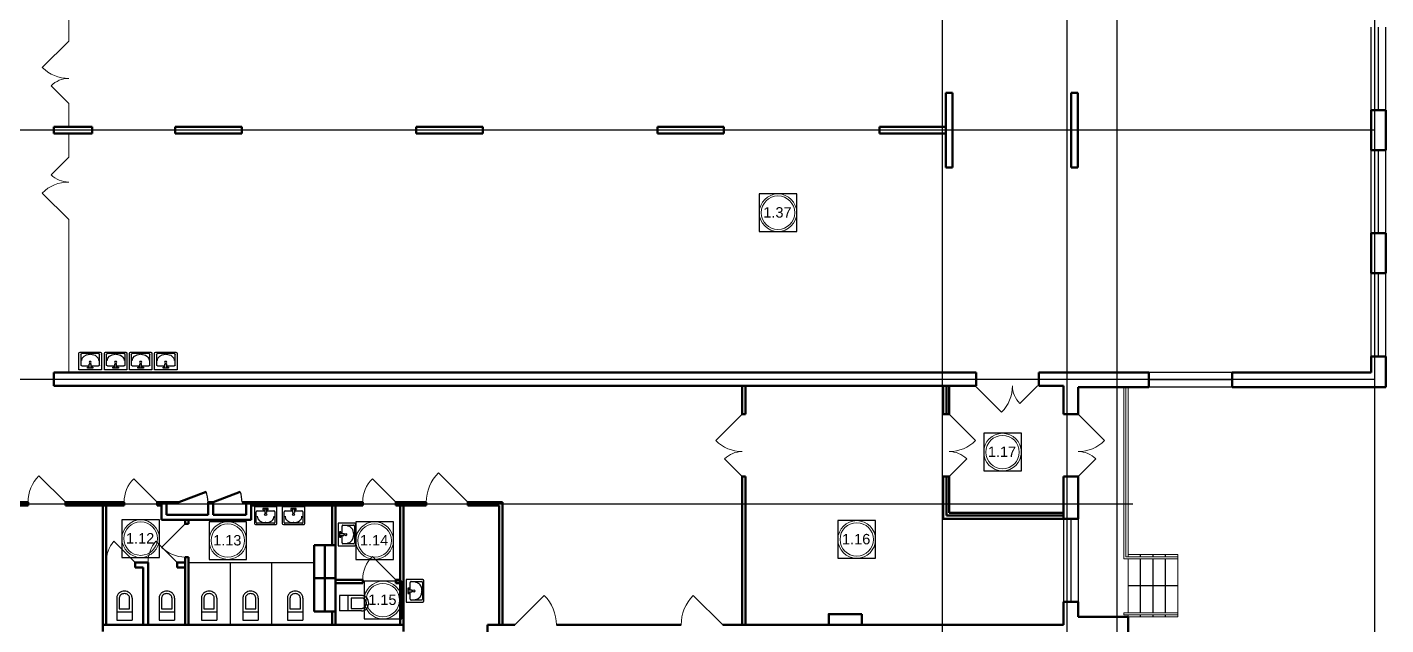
# Model space of a CAD drawing. Header units: metres. Extents: x -5 to 458, y -5 to 65.
# Drawn here: x 64.43 to 97.11, y 22.9 to 37.28 of the extents above; entities that cross this region are included whole.
import ezdxf
from ezdxf.enums import TextEntityAlignment as Align

# ---------------------------------------------------------------- set-up
doc = ezdxf.new("R2010")
doc.units = ezdxf.units.M
doc.linetypes.add('ACAD_ISO04W100', pattern=[30, 24, -3, 0, -3])
for name, color, linetype in [('SANTEH', 7, 'Continuous'), ('YOLO_TABLE', 1, 'Continuous'), ('Окна', 127, 'Continuous'), ('Оси', 30, 'Continuous'), ('размеры оси', 163, 'Continuous'), ('Сантехника', 7, 'Continuous')]:
    doc.layers.add(name, color=color, linetype=linetype)
doc.layers.add('Двери', color=250, linetype='Continuous', lineweight=5)
doc.layers.add('Стены', color=7, linetype='Continuous', lineweight=50)
doc.styles.add('Style-Arial', font='arial.ttf')

# ---------------------------------------------------------------- blocks, each defined once
blk = doc.blocks.new('WC With Cistern_103')
at = {"layer": 'SANTEH', "linetype": 'Continuous'}
for p, q in [((0, 170), (0, 700)), ((370, 700), (0, 700)), ((370, 170), (370, 700)), ((370, 500), (0, 500)), ((60, 425), (60, 170)), ((310, 425), (60, 425)), ((310, 170), (310, 425))]:
    blk.add_line(p, q, dxfattribs=at)
for points in [[(0, 170), (1, 151), (4, 133), (10, 115), (17, 97), (27, 81), (38, 66), (51, 52), (65, 40)], [(60, 170), (61, 158), (63, 146), (66, 135), (71, 124), (77, 114), (84, 104), (92, 96), (101, 88)], [(65, 40), (92, 23), (122, 10), (153, 3), (185, 0), (217, 3), (248, 10), (278, 23), (305, 40)], [(101, 88), (120, 76), (141, 67), (163, 62), (185, 60), (207, 62), (229, 67), (250, 76), (269, 88)], [(269, 88), (278, 96), (286, 104), (293, 114), (299, 124), (304, 135), (307, 146), (309, 158), (310, 170)], [(305, 40), (319, 52), (332, 66), (343, 81), (353, 97), (360, 115), (366, 133), (369, 151), (370, 170)]]:
    blk.add_lwpolyline(points, dxfattribs=at)
blk = doc.blocks.new('Rac7')
at = {"color": 0}
for p, q in [((-39501, -24232), (-39501, -23830)), ((-39474, -23808), (-38988, -23808)), ((-39032, -23838), (-39430, -23838)), ((-39221, -23855), (-39241, -23855)), ((-38961, -23830), (-38961, -24232)), ((-39457, -23859), (-39457, -24115)), ((-39430, -24136), (-39253, -24136)), ((-39297, -24164), (-39253, -24164)), ((-39297, -24194), (-39297, -24164)), ((-39253, -24186), (-39253, -24094)), ((-39209, -24186), (-39209, -24094)), ((-39209, -24136), (-39032, -24136)), ((-39209, -24164), (-39165, -24164)), ((-39165, -24164), (-39165, -24194)), ((-39005, -24115), (-39005, -23859)), ((-39005, -23859), (-39005, -23859)), ((-38961, -24232), (-39501, -24232)), ((-39165, -24194), (-39297, -24194)), ((-39253, -24186), (-39209, -24186))]:
    blk.add_line(p, q, dxfattribs=at)
at = {"color": 0, "extrusion": (0, 0, -1)}
for centre, major_axis, start_param, end_param in [((-39474, -23830), (-27, 0), 0, 1.570796), ((-39430, -23859), (-27, 0), 0, 1.570796), ((-39241, -24007), (-194, 0), 0, 1.570796), ((-39221, -24007), (-194, 0), 1.570796, 3.141593), ((-39032, -23859), (-27, 0), 1.570796, 3.141593), ((-38988, -23830), (-27, 0), 1.570796, 3.141593), ((-39430, -24115), (-27, 0), -1.570796, 0), ((-39231, -24104), (-25.3, 0), 0.552816, 2.588777), ((-39032, -24115), (-27, 0), -3.141593, -1.570796)]:
    blk.add_ellipse(centre, major_axis=major_axis, ratio=0.785714, start_param=start_param, end_param=end_param, dxfattribs=at)
blk.add_ellipse((-39231, -24048), major_axis=(-27.9, 0), ratio=0.785714, dxfattribs=at)

msp = doc.modelspace()

# ---------------------------------------------------------------- linework, layer by layer
for p, q in [((91.410688, 28.970412), (89.710688, 28.970412)), ((96.760688, 28.970412), (93.410688, 28.970412)), ((91.210688, 24.540412), (91.210688, 24.590412)), ((91.510688, 24.540412), (91.510688, 24.590412)), ((91.810688, 24.540412), (91.810688, 24.590412)), ((91.210688, 23.190412), (91.210688, 24.490412)), ((91.510688, 23.190412), (91.510688, 24.490412)), ((91.810688, 23.190412), (91.810688, 24.490412)), ((92.110688, 23.840412), (90.910688, 23.840412)), ((91.210688, 23.090412), (91.210688, 23.140412)), ((91.510688, 23.090412), (91.510688, 23.140412)), ((91.810688, 23.090412), (91.810688, 23.140412))]:
    msp.add_line(p, q)
at = {"color": 7, "linetype": 'Continuous', "lineweight": 13}
for centre, radius in [((82.490219, 32.816425), 0.452013), ((82.490219, 32.816425), 0.402013), ((87.891477, 27.056885), 0.452013), ((87.891477, 27.056885), 0.402013), ((67.160657, 24.974504), 0.452013), ((67.160657, 24.974504), 0.402013), ((69.257033, 24.92726), 0.452013), ((69.257033, 24.92726), 0.402013), ((72.788362, 24.92726), 0.452013), ((72.788362, 24.92726), 0.402013), ((84.383992, 24.955222), 0.452013), ((84.383992, 24.955222), 0.402013), ((72.987588, 23.496325), 0.452013), ((72.987588, 23.496325), 0.402013)]:
    msp.add_circle(centre, radius, dxfattribs=at)
at = {"layer": 'SANTEH'}
for p, q in [((68.310688, 24.400412), (71.330688, 24.400412)), ((69.310688, 24.400412), (69.310688, 22.900412)), ((70.310688, 24.400412), (70.310688, 22.900412))]:
    msp.add_line(p, q, dxfattribs=at)
for centre in [(68.080688, 25.850412), (68.900688, 25.850412)]:
    msp.add_arc(centre, 0.7, 0, 21.0579294, dxfattribs=at)
at = {"layer": 'YOLO_TABLE'}
for points in [[(82.038206, 32.364411), (82.942232, 32.364411), (82.942232, 33.268438), (82.038206, 33.268438)], [(87.439464, 26.604872), (88.343491, 26.604872), (88.343491, 27.508899), (87.439464, 27.508899)], [(66.708644, 24.52249), (67.612671, 24.52249), (67.612671, 25.426517), (66.708644, 25.426517)], [(68.805019, 24.475246), (69.709046, 24.475246), (69.709046, 25.379273), (68.805019, 25.379273)], [(72.336349, 24.475246), (73.240376, 24.475246), (73.240376, 25.379273), (72.336349, 25.379273)], [(83.931978, 24.503208), (84.836005, 24.503208), (84.836005, 25.407235), (83.931978, 25.407235)], [(72.535575, 23.044311), (73.439602, 23.044311), (73.439602, 23.948338), (72.535575, 23.948338)]]:
    msp.add_lwpolyline(points, close=True, dxfattribs=at)
at = {"layer": 'Двери'}
for p, q in [((65.430688, 36.946902), (65.430688, 40.630412)), ((65.430688, 36.946902), (64.794292, 36.310506)), ((65.430688, 35.446902), (65.006424, 35.871166)), ((65.430688, 34.880412), (65.430688, 35.446902)), ((65.430688, 34.153922), (65.430688, 34.720412)), ((65.430688, 34.153922), (65.006424, 33.729658)), ((65.430688, 32.653922), (64.794292, 33.290318)), ((65.430688, 28.970412), (65.430688, 32.653922)), ((87.230688, 28.650412), (87.867084, 28.014016)), ((88.730688, 28.650412), (88.306424, 28.226148)), ((81.630688, 27.970412), (80.994292, 27.334016)), ((86.605688, 27.970412), (87.242084, 27.334016)), ((89.710688, 27.970412), (90.347084, 27.334016)), ((81.630688, 26.470412), (81.206424, 26.894676)), ((86.605688, 26.470412), (87.029952, 26.894676)), ((89.710688, 26.470412), (90.134952, 26.894676)), ((65.350688, 25.850412), (64.714292, 26.486808)), ((75.029959, 25.850412), (74.322852, 26.557519)), ((67.560688, 25.850412), (66.995002, 26.416098)), ((73.300688, 25.850412), (72.735002, 26.416098)), ((68.230688, 25.330412), (67.665002, 24.764727)), ((67.030688, 24.400412), (66.517216, 24.913884)), ((68.040688, 24.400412), (67.527216, 24.913884)), ((73.300688, 23.980412), (72.735002, 24.546098)), ((76.160688, 22.900412), (76.867794, 23.607519)), ((81.160688, 22.900412), (80.453581, 23.607519))]:
    msp.add_line(p, q, dxfattribs=at)
for centre, radius, start, end in [((65.430688, 36.946902), 0.9, 225, 270), ((65.430688, 35.446902), 0.6, 90, 135), ((65.430688, 34.153922), 0.6, 225, 270), ((65.430688, 32.653922), 0.9, 90, 135), ((87.230688, 28.650412), 0.9, 315, 0), ((88.730688, 28.650412), 0.6, 180, 225), ((81.630688, 27.970412), 0.9, 225, 270), ((86.605688, 27.970412), 0.9, 270, 315), ((89.710688, 27.970412), 0.9, 270, 315), ((81.630688, 26.470412), 0.6, 90, 135), ((86.605688, 26.470412), 0.6, 45, 90), ((89.710688, 26.470412), 0.6, 45, 90), ((65.350688, 25.850412), 0.9, 135, 180), ((75.029959, 25.850412), 1, 135, 180), ((67.560688, 25.850412), 0.8, 135, 180), ((73.300688, 25.850412), 0.8, 135, 180), ((67.130688, 24.400412), 0.8, 140.0708967, 180), ((68.140688, 24.400412), 0.8, 140.0708967, 180), ((68.230688, 25.330412), 0.8, 225, 270), ((73.300688, 23.980412), 0.8, 135, 180), ((76.160688, 22.900412), 1, 0, 45), ((81.160688, 22.900412), 1, 135, 180)]:
    msp.add_arc(centre, radius, start, end, dxfattribs=at)
at = {"layer": 'Окна'}
for p, q in [((96.760688, 35.280412), (96.760688, 37.280412)), ((96.935688, 35.280412), (96.935688, 37.280412)), ((97.110688, 35.280412), (97.110688, 37.280412)), ((96.760688, 32.320412), (96.760688, 34.320412)), ((96.935688, 32.320412), (96.935688, 34.320412)), ((97.110688, 32.320412), (97.110688, 34.320412)), ((96.760688, 29.360412), (96.760688, 31.360412)), ((96.935688, 29.360412), (96.935688, 31.360412)), ((97.110688, 29.360412), (97.110688, 31.360412)), ((93.410688, 28.970412), (91.410688, 28.970412)), ((93.410688, 28.795412), (91.410688, 28.795412)), ((93.410688, 28.620412), (91.410688, 28.620412)), ((89.360688, 25.450412), (89.360688, 23.450412)), ((89.535688, 25.450412), (89.535688, 23.450412)), ((89.710688, 25.450412), (89.710688, 23.450412))]:
    msp.add_line(p, q, dxfattribs=at)
at = {"layer": 'Оси', "linetype": 'ACAD_ISO04W100', "ltscale": 40}
for p, q in [((86.440688, 54.000412), (86.440688, 9.979035)), ((89.440688, 54.000412), (89.440688, 9.979035)), ((90.640688, 54.000412), (90.640688, 9.979035)), ((96.840688, 40.800412), (96.840688, 9.979035)), ((96.840688, 34.800412), (6.290991, 34.800412)), ((96.840688, 28.800412), (6.290991, 28.800412)), ((91.026587, 25.800412), (6.290991, 25.800412))]:
    msp.add_line(p, q, dxfattribs=at)
at = {"layer": 'размеры оси', "color": 7, "lineweight": 13}
for p, q in [((90.810688, 24.490412), (90.810688, 28.620412)), ((90.860688, 24.540412), (90.860688, 28.620412)), ((90.910688, 24.540412), (90.910688, 28.620412)), ((90.860688, 24.540412), (92.110688, 24.540412)), ((90.910688, 24.590412), (92.110688, 24.590412)), ((92.110688, 23.090412), (92.110688, 24.590412)), ((90.810688, 24.490412), (92.110688, 24.490412)), ((90.910688, 23.190412), (90.910688, 24.490412)), ((90.810688, 23.190412), (92.110688, 23.190412)), ((90.810688, 23.190412), (90.810688, 23.140412)), ((90.810688, 23.140412), (92.110688, 23.140412)), ((90.910688, 23.090412), (90.910688, 23.140412)), ((90.910688, 23.090412), (92.110688, 23.090412))]:
    msp.add_line(p, q, dxfattribs=at)
at = {"layer": 'Стены'}
for p, q in [((86.530688, 33.900412), (86.530688, 35.700412)), ((86.530688, 35.700412), (86.690688, 35.700412)), ((86.690688, 33.900412), (86.690688, 35.700412)), ((89.540688, 33.900412), (89.540688, 35.700412)), ((89.540688, 35.700412), (89.700688, 35.700412)), ((89.700688, 33.900412), (89.700688, 35.700412)), ((97.110688, 35.280412), (96.760688, 35.280412)), ((96.760688, 34.320412), (96.760688, 35.280412)), ((97.110688, 34.320412), (97.110688, 35.280412)), ((65.990688, 34.880412), (65.070688, 34.880412)), ((65.070688, 34.720412), (65.070688, 34.880412)), ((65.990688, 34.720412), (65.070688, 34.720412)), ((65.990688, 34.720412), (65.990688, 34.880412)), ((67.990688, 34.880412), (69.590688, 34.880412)), ((67.990688, 34.720412), (67.990688, 34.880412)), ((67.990688, 34.720412), (69.590688, 34.720412)), ((69.590688, 34.720412), (69.590688, 34.880412)), ((73.790688, 34.720412), (73.790688, 34.880412)), ((73.790688, 34.880412), (75.390688, 34.880412)), ((73.790688, 34.720412), (75.390688, 34.720412)), ((75.390688, 34.720412), (75.390688, 34.880412)), ((79.590688, 34.720412), (79.590688, 34.880412)), ((79.590688, 34.880412), (81.190688, 34.880412)), ((79.590688, 34.720412), (81.190688, 34.720412)), ((81.190688, 34.720412), (81.190688, 34.880412)), ((84.930688, 34.720412), (84.930688, 34.880412)), ((84.930688, 34.880412), (86.530688, 34.880412)), ((84.930688, 34.720412), (86.530688, 34.720412)), ((97.110688, 34.320412), (96.760688, 34.320412)), ((86.530688, 33.900412), (86.690688, 33.900412)), ((89.540688, 33.900412), (89.700688, 33.900412)), ((97.110688, 32.320412), (96.760688, 32.320412)), ((96.760688, 31.360412), (96.760688, 32.320412)), ((97.110688, 31.360412), (97.110688, 32.320412)), ((97.110688, 31.360412), (96.760688, 31.360412)), ((96.760688, 28.970412), (96.760688, 29.360412)), ((97.110688, 29.360412), (96.760688, 29.360412)), ((97.110688, 28.620412), (97.110688, 29.360412)), ((65.070688, 28.650412), (65.070688, 28.970412)), ((65.070688, 28.970412), (87.260688, 28.970412)), ((87.260688, 28.650412), (87.260688, 28.970412)), ((88.760688, 28.650412), (88.760688, 28.970412)), ((88.760688, 28.970412), (91.410688, 28.970412)), ((91.410688, 28.620412), (91.410688, 28.970412)), ((93.410688, 28.620412), (93.410688, 28.970412)), ((93.410688, 28.970412), (96.760688, 28.970412)), ((65.070688, 28.650412), (87.260688, 28.650412)), ((81.630688, 27.970412), (81.630688, 28.650412)), ((81.710688, 27.970412), (81.710688, 28.650412)), ((86.460688, 27.970412), (86.460688, 28.650412)), ((86.540688, 27.970412), (86.540688, 28.650412)), ((86.605688, 27.970412), (86.605688, 28.650412)), ((88.760688, 28.650412), (89.360688, 28.650412)), ((89.360688, 27.970412), (89.360688, 28.650412)), ((89.710688, 27.970412), (89.710688, 28.620412)), ((91.410688, 28.620412), (89.710688, 28.620412)), ((97.110688, 28.620412), (93.410688, 28.620412)), ((81.630688, 27.970412), (81.710688, 27.970412)), ((86.460688, 27.970412), (86.605688, 27.970412)), ((89.360688, 27.970412), (89.710688, 27.970412)), ((81.630688, 22.900412), (81.630688, 26.470412)), ((81.630688, 26.470412), (81.710688, 26.470412)), ((81.710688, 22.900412), (81.710688, 26.470412)), ((86.460688, 25.450412), (86.460688, 26.470412)), ((86.460688, 26.470412), (86.605688, 26.470412)), ((86.540688, 25.530412), (86.540688, 26.470412)), ((86.605688, 25.595412), (86.605688, 26.470412)), ((89.360688, 25.450412), (89.360688, 26.470412)), ((89.360688, 26.470412), (89.710688, 26.470412)), ((89.710688, 25.450412), (89.710688, 26.470412)), ((63.750688, 25.850412), (64.450688, 25.850412)), ((64.450688, 25.850412), (64.450688, 25.770412)), ((65.350688, 25.850412), (65.350688, 25.770412)), ((65.350688, 25.850412), (66.760688, 25.850412)), ((66.760688, 25.770412), (66.760688, 25.850412)), ((67.560688, 25.770412), (67.560688, 25.850412)), ((67.560688, 25.850412), (67.780688, 25.850412)), ((67.660688, 25.850412), (67.660688, 25.430412)), ((67.780688, 25.850412), (67.780688, 25.550412)), ((68.080688, 25.850412), (67.780688, 25.850412)), ((68.080688, 25.850412), (68.73394, 26.10193)), ((68.780688, 25.850412), (68.780688, 25.550412)), ((68.780688, 25.850412), (68.900688, 25.850412)), ((68.900688, 25.850412), (69.55394, 26.10193)), ((68.900688, 25.850412), (68.900688, 25.550412)), ((69.700688, 25.850412), (69.600688, 25.850412)), ((69.700688, 25.850412), (69.700688, 25.550412)), ((69.700688, 25.850412), (72.500688, 25.850412)), ((69.820688, 25.850412), (69.820688, 25.430412)), ((72.500688, 25.850412), (72.500688, 25.770412)), ((73.300688, 25.850412), (73.300688, 25.770412)), ((73.300688, 25.850412), (74.029959, 25.850412)), ((74.029959, 25.850412), (74.029959, 25.770412)), ((75.029959, 25.850412), (75.029959, 25.770412)), ((75.029959, 25.850412), (75.860688, 25.850412)), ((75.860688, 25.850412), (75.860688, 22.900412)), ((63.750688, 25.770412), (64.450688, 25.770412)), ((65.350688, 25.770412), (66.760688, 25.770412)), ((66.250688, 25.770412), (66.250688, 22.740412)), ((66.330688, 25.770412), (66.330688, 22.900412)), ((67.560688, 25.770412), (67.660688, 25.770412)), ((67.780688, 25.550412), (68.780688, 25.550412)), ((68.900688, 25.550412), (69.700688, 25.550412)), ((69.820688, 25.770412), (72.500688, 25.770412)), ((71.770688, 25.770412), (71.770688, 24.820412)), ((71.850688, 25.770412), (71.850688, 22.900412)), ((73.300688, 25.770412), (74.029959, 25.770412)), ((73.400688, 25.770412), (73.400688, 22.900412)), ((73.480688, 25.770412), (73.480688, 22.740412)), ((75.029959, 25.770412), (75.780688, 25.770412)), ((75.780688, 25.770412), (75.780688, 22.900412)), ((86.540688, 25.530412), (89.360688, 25.530412)), ((86.605688, 25.595412), (89.360688, 25.595412)), ((67.660688, 25.430412), (69.820688, 25.430412)), ((68.230688, 25.430412), (68.230688, 25.330412)), ((68.230688, 25.330412), (68.310688, 25.330412)), ((68.310688, 25.430412), (68.310688, 25.330412)), ((86.460688, 25.450412), (89.360688, 25.450412)), ((89.360688, 25.450412), (89.710688, 25.450412)), ((68.230688, 24.530412), (68.310688, 24.530412)), ((68.230688, 24.530412), (68.230688, 22.900412)), ((68.310688, 24.530412), (68.310688, 22.900412)), ((71.330688, 24.820412), (71.330688, 23.220412)), ((71.330688, 24.820412), (71.850688, 24.820412)), ((71.590688, 23.220412), (71.590688, 24.820412)), ((67.030688, 24.400412), (67.340688, 24.400412)), ((67.030688, 24.400412), (67.030688, 24.280412)), ((67.030688, 24.280412), (67.220688, 24.280412)), ((67.220688, 24.280412), (67.220688, 22.900412)), ((67.340688, 24.400412), (67.340688, 22.900412)), ((68.040688, 24.400412), (68.040688, 24.280412)), ((68.040688, 24.400412), (68.230688, 24.400412)), ((68.040688, 24.280412), (68.230688, 24.280412)), ((71.330688, 24.020412), (71.850688, 24.020412)), ((71.850688, 23.980412), (72.500688, 23.980412)), ((71.850688, 23.900412), (72.500688, 23.900412)), ((72.500688, 23.980412), (72.500688, 23.900412)), ((73.300688, 23.980412), (73.300688, 23.900412)), ((73.300688, 23.980412), (73.400688, 23.980412)), ((73.300688, 23.900412), (73.400688, 23.900412)), ((71.330688, 23.220412), (71.850688, 23.220412)), ((71.770688, 23.220412), (71.770688, 22.900412)), ((89.360688, 23.450412), (89.710688, 23.450412)), ((89.360688, 23.450412), (89.360688, 22.900412)), ((89.710688, 23.090412), (89.710688, 23.450412)), ((66.250688, 22.900412), (73.480688, 22.900412)), ((75.500688, 22.900412), (75.500688, 15.740412)), ((75.500688, 22.900412), (76.160688, 22.900412)), ((77.160688, 22.900412), (80.160688, 22.900412)), ((81.160688, 22.900412), (89.360688, 22.900412)), ((90.910688, 23.090412), (89.710688, 23.090412)), ((90.910688, 15.390412), (90.910688, 23.090412))]:
    msp.add_line(p, q, dxfattribs=at)
for points in [[(71.330688, 23.220412), (71.590688, 23.220412), (71.590688, 24.020412), (71.330688, 24.020412)], [(84.510688, 23.160412), (84.510688, 22.900412), (83.710688, 22.900412), (83.710688, 23.160412)]]:
    msp.add_lwpolyline(points, close=True, dxfattribs=at)

# ---------------------------------------------------------------- block references
at = {"layer": 'размеры оси', "color": 7, "lineweight": 0, "xscale": 0.001, "zscale": 0.001}
for p, yscale in [((105.176963, 53.266038), 0.001), ((105.790594, 53.266038), 0.001), ((106.389819, 53.266038), 0.001), ((106.996261, 53.266038), 0.001), ((109.396241, 1.505224), -0.001), ((110.067635, 1.505224), -0.001)]:
    msp.add_blockref('Rac7', p, dxfattribs=dict(at, yscale=yscale))
at = {"layer": 'размеры оси', "color": 7, "lineweight": 0, "xscale": 0.001, "yscale": -0.001, "zscale": 0.001, "rotation": 89.99999999999999}
for p in [(96.140421, 64.3047), (97.778886, 62.948712)]:
    msp.add_blockref('Rac7', p, dxfattribs=at)
at = {"layer": 'Сантехника', "color": 0, "lineweight": -2, "xscale": 0.001, "yscale": 0.001, "zscale": 0.001}
for p, rotation in [((66.95488, 23.711864), 180), ((67.974572, 23.711864), 180), ((68.992348, 23.711864), 180), ((69.989149, 23.711864), 180), ((71.061898, 23.711864), 180), ((72.6456, 23.234998), 89.99999999999999)]:
    msp.add_blockref('WC With Cistern_103', p, dxfattribs=dict(at, rotation=rotation))

# ---------------------------------------------------------------- texts
at = {"color": 7, "linetype": 'Continuous', "lineweight": 13, "style": 'Style-Arial'}
for s, p in [('1.37', (82.137292, 32.949174)), ('1.17', (87.53855, 27.189635)), ('1.12', (66.80773, 25.107253)), ('1.13', (68.904105, 25.060009)), ('1.14', (72.435435, 25.060009)), ('1.16', (84.031065, 25.087971)), ('1.15', (72.634661, 23.629074))]:
    msp.add_text(s, height=0.25, dxfattribs=at).set_placement(p, align=Align.TOP_LEFT)

doc.saveas('drawing.dxf')
